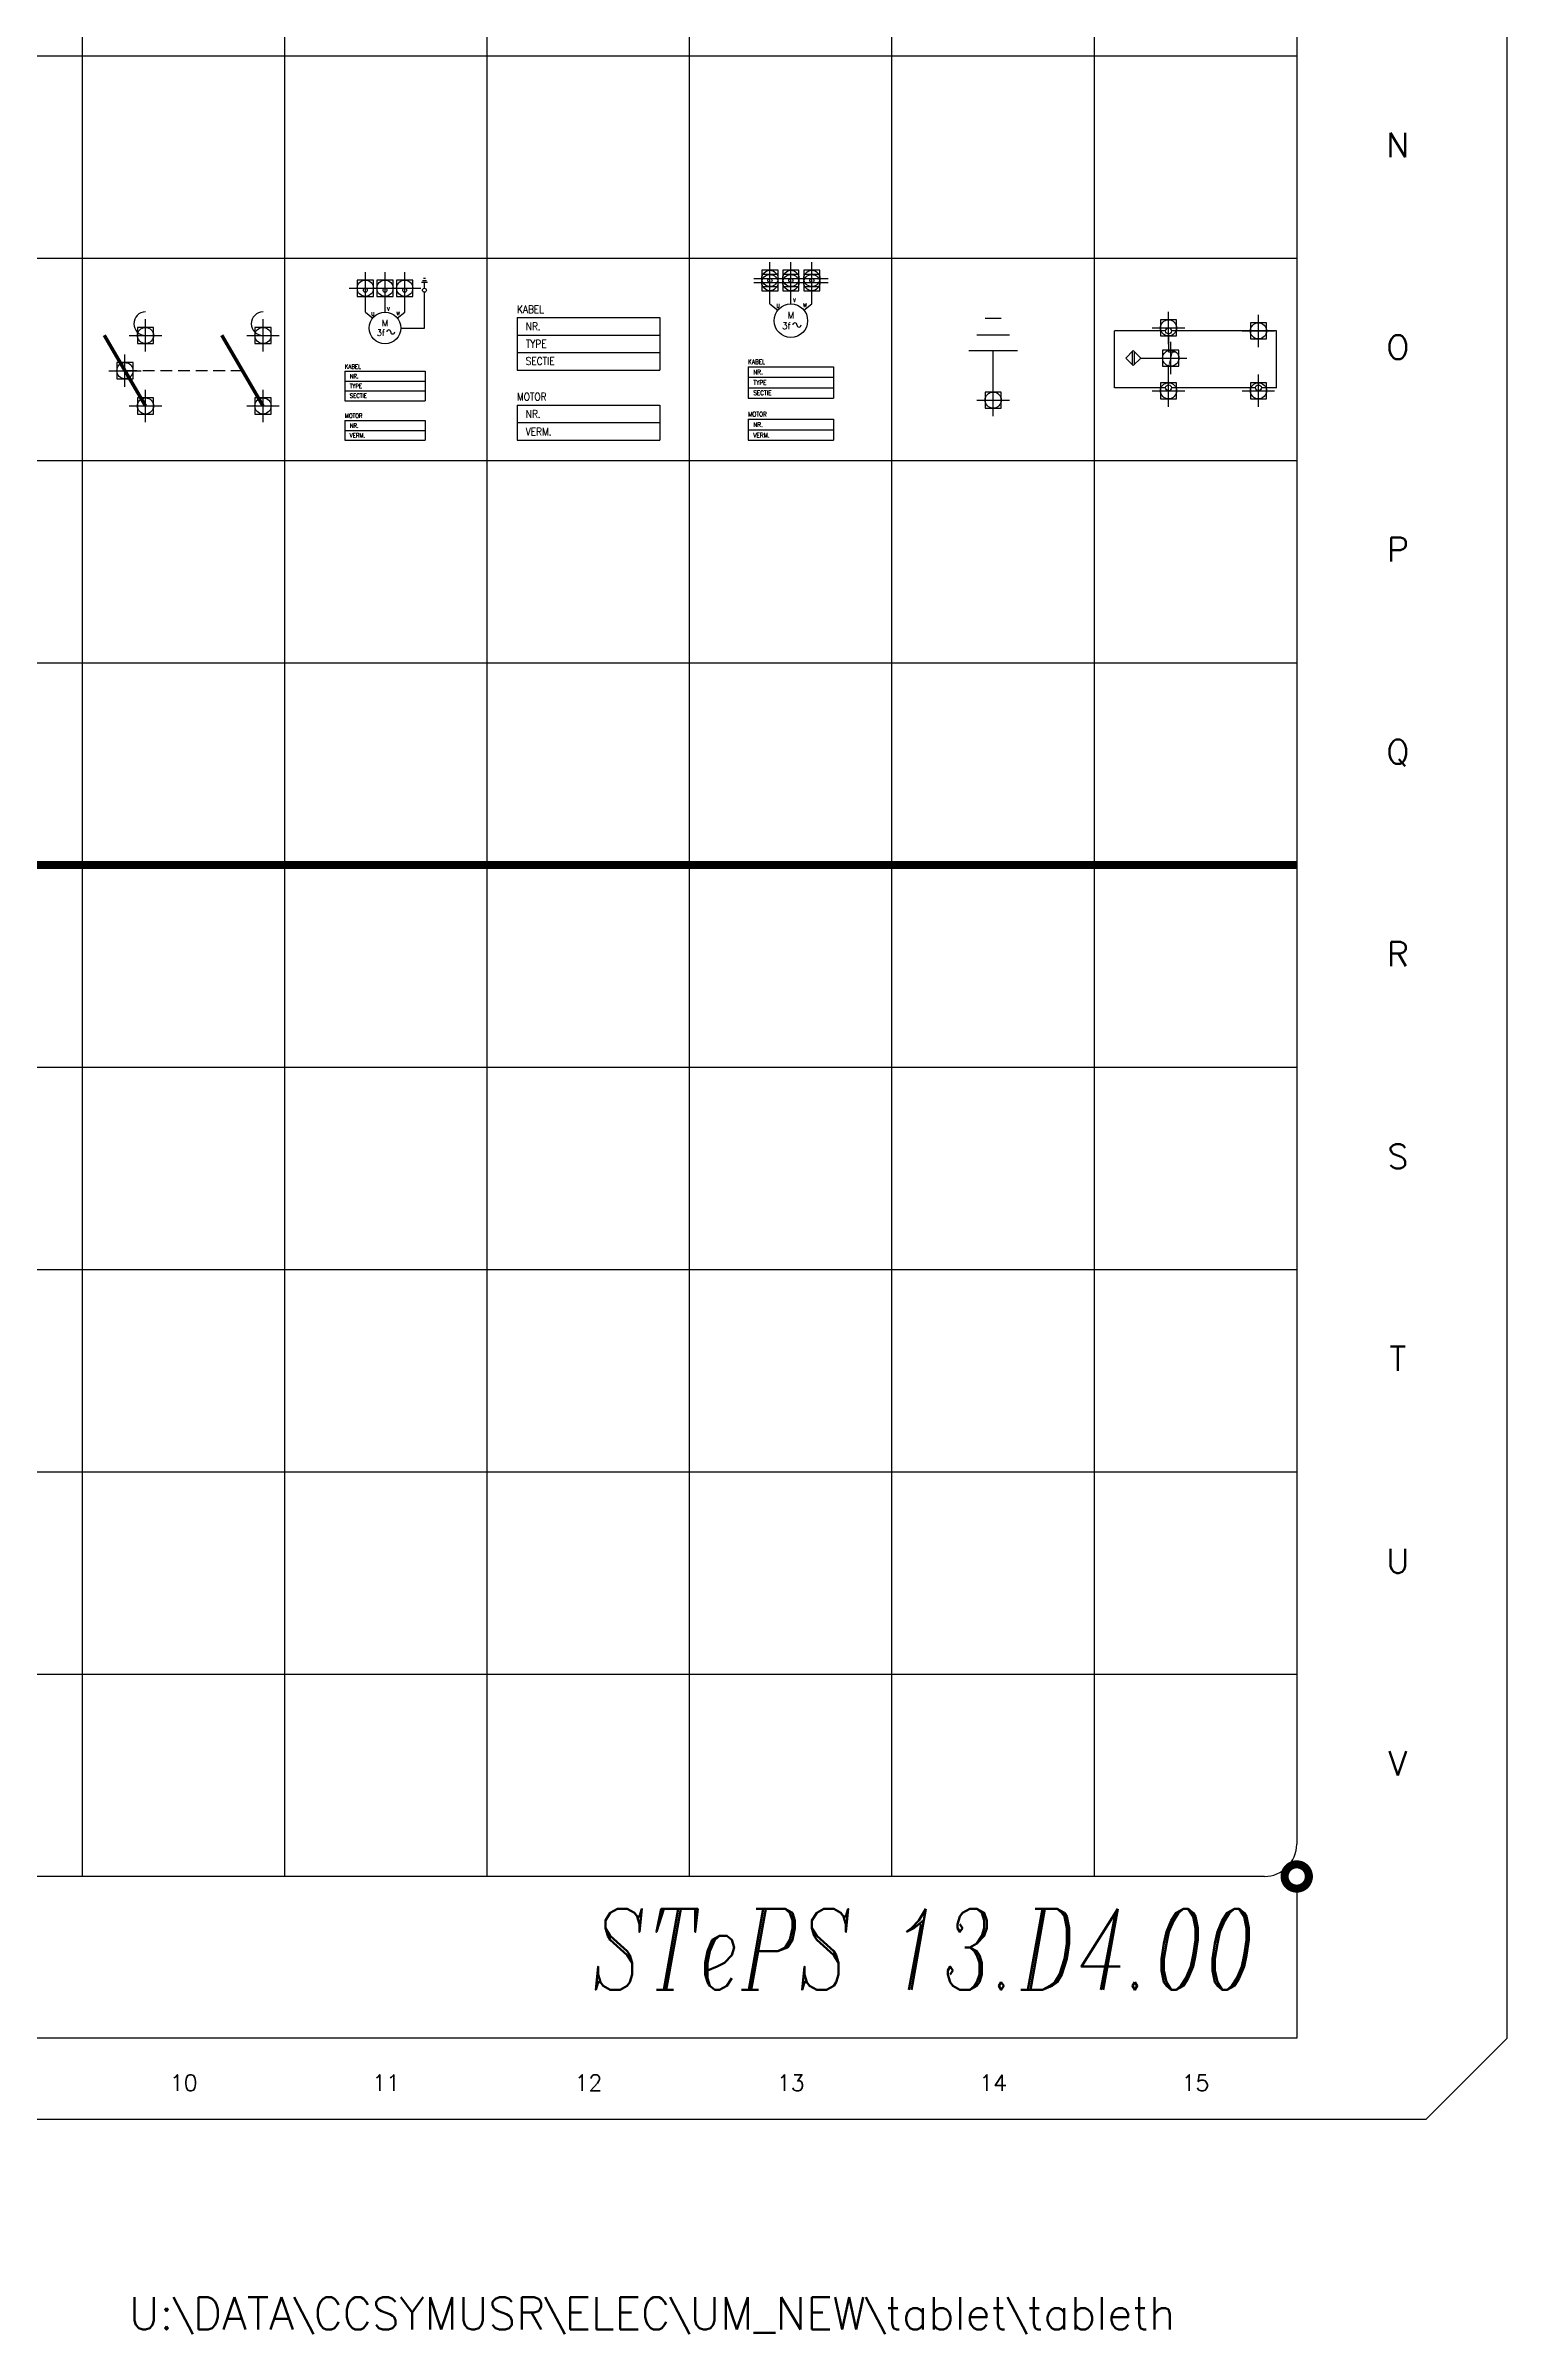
# Model space of a CAD drawing. Extents: x -7 to 200, y -18 to 300.
# Drawn here: x 110.2 to 200.5, y -18.3 to 123.1 of the extents above; entities that cross this region are included whole.
import ezdxf
from ezdxf.enums import TextEntityAlignment as Align

# ---------------------------------------------------------------- set-up
doc = ezdxf.new("R2010")
doc.units = 0
doc.header["$LTSCALE"] = 4
doc.header["$MEASUREMENT"] = 0
doc.header["$PDMODE"] = 98
doc.header["$PDSIZE"] = 1
doc.linetypes.add('DASHED', pattern=[18.75, 12.5, -6.25])
doc.linetypes.add('HIDDEN', pattern=[0.375, 0.25, -0.125])
doc.layers.get('0').update_dxf_attribs({"linetype": 'CONTINUOUS'})
for name, color, linetype in [('1', 7, 'CONTINUOUS'), ('10', 1, 'DASHED'), ('11', 3, 'DASHED'), ('12', 2, 'DASHED'), ('9', 8, 'DASHED'), ('A', 7, 'CONTINUOUS'), ('BORDER', 7, 'CONTINUOUS'), ('C', 7, 'CONTINUOUS'), ('GRID', 9, 'CONTINUOUS'), ('GRID_FIX', 3, 'CONTINUOUS'), ('GROEF', 1, 'CONTINUOUS'), ('ORDER', 6, 'CONTINUOUS'), ('SCHEIDINGEN', 3, 'CONTINUOUS'), ('SYMB', 7, 'CONTINUOUS'), ('TXT', 7, 'CONTINUOUS'), ('ZWART', 7, 'CONTINUOUS')]:
    doc.layers.add(name, color=color, linetype=linetype)
doc.styles.add('DINY', font='SIMPLEX', dxfattribs={"width": 0.95})
doc.styles.add('ITALICC', font='ITALICC.shx', dxfattribs={"width": 0.7, "height": 5})
doc.styles.add('ROMANS', font='ROMANS', dxfattribs={"width": 0.85})
doc.styles.get("Standard").update_dxf_attribs({"font": 'simplex'})

# ---------------------------------------------------------------- blocks, each defined once
blk = doc.blocks.new('1')
blk = doc.blocks.new('CCTINFO')
at = {"layer": 'GRID', "linetype": 'CONTINUOUS', "style": 'ITALICC', "width": 0.7}
blk.add_attdef('CCTLIB', (-93.75, 0), '', height=5, dxfattribs=at)
blk = doc.blocks.new('KONT2')
at = {"layer": '1', "linetype": 'HIDDEN'}
blk.add_line((-1.73, 3), (-11.75, 3), dxfattribs=at)
at = {"layer": '1', "const_width": 0.3}
for points in [[(-10, 0), (-13.51, 6.02)], [(0, 0), (-3.51, 6.02)]]:
    blk.add_lwpolyline(points, dxfattribs=at)
at = {"layer": '1'}
for centre in [(-10, 7), (0, 7)]:
    blk.add_arc(centre, 1, 90, 270, dxfattribs=at)
at = {"layer": 'A', "color": 1}
blk.add_point((-11.75, 3), dxfattribs=at)
at = {"layer": 'C', "color": 1}
blk.add_point((-10, 6), dxfattribs=at)
at = {"layer": 'C', "color": 3}
blk.add_point((0, 6), dxfattribs=at)
at = {"layer": 'C', "color": 2}
blk.add_point((-10, 0), dxfattribs=at)
at = {"layer": 'C', "color": 4}
blk.add_point((0, 0), dxfattribs=at)
at = {"flags": 1}
blk.add_attdef('SYMBTYPE', (0, 0), '', height=0.2, dxfattribs=at)
at = {"layer": '10', "style": 'DINY', "width": 0.95}
for tag, p in [('T4', (-12, 7)), ('T1', (-2, 7)), ('T3', (-12, -3)), ('T2', (-2, -3))]:
    blk.add_attdef(tag, text='', height=2.2, dxfattribs=at).set_placement(p, align=Align.RIGHT)
at = {"layer": '11', "style": 'ROMANS', "width": 0.85}
blk.add_attdef('LOCCODE', (3.66, 6.75), '', height=3.2, dxfattribs=at)
at = {"layer": '12', "style": 'DINY', "width": 0.95}
blk.add_attdef('MATCODE', (3, 1.5), '', height=3.2, dxfattribs=at)
blk = doc.blocks.new('MOTORFR')
at = {"layer": '1'}
for p, q in [((31.5, 4), (28.5, 4)), ((29, 5), (31, 5)), ((30.5, 6), (29.5, 6)), ((30, 1), (30, 4)), ((0, -11.2), (0, -1)), ((0, -11.2), (3.8, -14.2)), ((10, -11.2), (10, -1)), ((16.2, -14.2), (20, -11.2)), ((20, -11.2), (20, -1)), ((30, -19.2), (30, -1)), ((18, -19.2), (30, -19.2)), ((-10.4, -41.2), (30.4, -41.2)), ((-10.4, -41.2), (-10.4, -56.2)), ((-10.4, -46.2), (30.4, -46.2)), ((30.4, -41.2), (30.4, -56.2)), ((-10.4, -51.2), (30.4, -51.2)), ((-10.4, -56.2), (30.4, -56.2)), ((-10.4, -66.2), (30.4, -66.2)), ((-10.4, -66.2), (-10.4, -76.2)), ((30.4, -66.2), (30.4, -76.2)), ((-10.4, -71.2), (30.4, -71.2)), ((-10.4, -76.2), (30.4, -76.2))]:
    blk.add_line(p, q, dxfattribs=at)
for centre, radius in [((0, 0), 1), ((10, 0), 1), ((20, 0), 1), ((30, 0), 1), ((10, -19.2), 8)]:
    blk.add_circle(centre, radius, dxfattribs=at)
for centre, start, end in [((11.9, -21.2), 0, 180), ((13.9, -21.2), 180, 0)]:
    blk.add_arc(centre, 1, start, end, dxfattribs=at)
at = {"layer": 'C', "color": 1}
blk.add_point((0, 1), dxfattribs=at)
at = {"layer": 'C', "color": 2}
blk.add_point((10, 1), dxfattribs=at)
at = {"layer": 'C', "color": 3}
blk.add_point((20, 1), dxfattribs=at)
at = {"flags": 1}
blk.add_attdef('SYMBTYPE', (0, 0), '', height=0.2, dxfattribs=at)
at = {"layer": '1', "width": 0.85}
for s, p in [('U', (3.1, -13)), ('V', (11.1, -10.4)), ('W', (15.9, -12.7))]:
    blk.add_text(s, height=1.8, dxfattribs=at).set_placement(p)
at = {"layer": '1'}
for s, height, style, width, p in [('3f', 3.2, 'DINY', 0.95, (5.8, -23.2)), ('KABEL', 2.2, 'ROMANS', 0.85, (-10.4, -39.9)), ('NR.', 2.2, 'ROMANS', 0.85, (-7.9, -44.8)), ('TYPE', 2.2, 'ROMANS', 0.85, (-7.9, -49.8)), ('SECTIE', 2.2, 'ROMANS', 0.85, (-7.9, -54.7)), ('MOTOR', 2.2, 'ROMANS', 0.85, (-10.4, -64.9)), ('NR.', 2.2, 'ROMANS', 0.85, (-7.9, -69.9)), ('VERM.', 2.2, 'ROMANS', 0.85, (-7.9, -74.9))]:
    blk.add_text(s, height=height, dxfattribs=dict(at, style=style, width=width)).set_placement(p)
at = {"layer": '1', "style": 'DINY', "width": 0.95}
blk.add_text('M', height=3.2, dxfattribs=at).set_placement((10, -18.2), align=Align.CENTER)
at = {"layer": '1', "width": 0.85}
for tag, p in [('KABELNR', (17.9, -44.9)), ('SECTIE', (17.9, -54.9)), ('TYPE', (17.9, -49.9)), ('VERBR_NR', (17.9, -69.9)), ('VERMOGEN', (17.9, -74.9))]:
    blk.add_attdef(tag, text='', height=2.2, dxfattribs=at).set_placement(p, align=Align.CENTER)
at = {"layer": '10', "width": 0.85}
for tag, p in [('T1', (1.5, 1.1)), ('T2', (11.5, 1.1)), ('T3', (21.5, 1.1)), ('T4', (31.5, 1.1))]:
    blk.add_attdef(tag, p, '', height=2.2, dxfattribs=at)
at = {"layer": '12', "width": 0.85}
blk.add_attdef('MATCODE', text='', height=2.2, dxfattribs=at).set_placement((-1.8, 1), align=Align.RIGHT)
blk = doc.blocks.new('MOTORGEG')
at = {"layer": '1'}
for p, q in [((-20.39, -11.2), (20.39, -11.2)), ((-20.39, -11.2), (-20.39, -26.2)), ((20.39, -11.2), (20.39, -26.2)), ((-20.39, -16.2), (20.39, -16.2)), ((-20.39, -21.2), (20.39, -21.2)), ((-20.39, -26.2), (20.39, -26.2)), ((-20.39, -36.2), (20.39, -36.2)), ((-20.39, -36.2), (-20.39, -46.2)), ((20.39, -36.2), (20.39, -46.2)), ((-20.39, -41.2), (20.39, -41.2)), ((-20.39, -46.2), (20.39, -46.2))]:
    blk.add_line(p, q, dxfattribs=at)
at = {"flags": 1}
blk.add_attdef('SYMBTYPE', (0, 0), '', height=0.2, dxfattribs=at)
at = {"layer": '1', "style": 'ROMANS', "width": 0.85}
for s, p in [('KABEL', (-20.4, -9.93)), ('NR.', (-17.89, -14.8)), ('TYPE', (-17.89, -19.79)), ('SECTIE', (-17.89, -24.73)), ('MOTOR', (-20.4, -34.93)), ('NR.', (-17.89, -39.86)), ('VERM.', (-17.89, -44.87))]:
    blk.add_text(s, height=2.2, dxfattribs=at).set_placement(p)
at = {"layer": '1', "width": 0.85}
for tag, p in [('KABELNR', (7.89, -14.89)), ('TYPE', (7.89, -19.89)), ('SECTIE', (7.89, -24.89)), ('VERBR_NR', (7.89, -39.89)), ('VERMOGEN', (7.89, -44.89))]:
    blk.add_attdef(tag, text='', height=2.2, dxfattribs=at).set_placement(p, align=Align.CENTER)
blk = doc.blocks.new('MOTORPE')
at = {"layer": '1'}
for p, q in [((0, -11.2), (0, -1)), ((10, -11.2), (10, -1)), ((20, -11.2), (20, -1)), ((0, -11.2), (3.8, -14.2)), ((16.2, -14.2), (20, -11.2)), ((-10.4, -41.2), (30.4, -41.2)), ((-10.4, -41.2), (-10.4, -56.2)), ((30.4, -41.2), (30.4, -56.2)), ((-10.4, -46.2), (30.4, -46.2)), ((-10.4, -51.2), (30.4, -51.2)), ((-10.4, -56.2), (30.4, -56.2)), ((-10.4, -66.2), (30.4, -66.2)), ((-10.4, -66.2), (-10.4, -76.2)), ((-10.4, -71.2), (30.4, -71.2)), ((-10.4, -76.2), (30.4, -76.2)), ((30.4, -66.2), (30.4, -76.2))]:
    blk.add_line(p, q, dxfattribs=at)
for centre, radius in [((0, 0), 1), ((10, 0), 1), ((20, 0), 1), ((10, -19.2), 8)]:
    blk.add_circle(centre, radius, dxfattribs=at)
for centre, start, end in [((11.9, -21.2), 0, 180), ((13.9, -21.2), 180, 0)]:
    blk.add_arc(centre, 1, start, end, dxfattribs=at)
at = {"layer": 'C', "color": 1}
blk.add_point((0, 1), dxfattribs=at)
at = {"layer": 'C', "color": 3}
blk.add_point((10, 1), dxfattribs=at)
at = {"layer": 'C', "color": 5}
blk.add_point((20, 1), dxfattribs=at)
at = {"layer": 'C', "color": 2}
blk.add_point((0, -1), dxfattribs=at)
at = {"layer": 'C', "color": 4}
blk.add_point((10, -1), dxfattribs=at)
at = {"layer": 'C', "color": 6}
blk.add_point((20, -1), dxfattribs=at)
at = {"flags": 1}
blk.add_attdef('SYMBTYPE', (0, 0), '', height=0.2, dxfattribs=at)
at = {"layer": '1', "width": 0.85}
for s, p in [('V', (11.1, -10.4)), ('W', (15.9, -12.7)), ('U', (3.1, -13))]:
    blk.add_text(s, height=1.8, dxfattribs=at).set_placement(p)
at = {"layer": '1'}
for s, height, style, width, p in [('3f', 3.2, 'DINY', 0.95, (5.8, -23.2)), ('KABEL', 2.2, 'ROMANS', 0.85, (-10.4, -39.9)), ('NR.', 2.2, 'ROMANS', 0.85, (-7.9, -44.8)), ('TYPE', 2.2, 'ROMANS', 0.85, (-7.9, -49.8)), ('SECTIE', 2.2, 'ROMANS', 0.85, (-7.9, -54.7)), ('MOTOR', 2.2, 'ROMANS', 0.85, (-10.4, -64.9)), ('VERM.', 2.2, 'ROMANS', 0.85, (-7.9, -74.9)), ('NR.', 2.2, 'ROMANS', 0.85, (-7.9, -69.9))]:
    blk.add_text(s, height=height, dxfattribs=dict(at, style=style, width=width)).set_placement(p)
at = {"layer": '1', "style": 'DINY', "width": 0.95}
blk.add_text('M', height=3.2, dxfattribs=at).set_placement((10, -18.2), align=Align.CENTER)
at = {"layer": '1', "width": 0.85}
for tag, p in [('KABELNR', (17.9, -44.9)), ('SECTIE', (17.9, -54.9)), ('TYPE', (17.9, -49.9)), ('VERMOGEN', (17.9, -74.9)), ('VERBR_NR', (17.9, -69.9))]:
    blk.add_attdef(tag, text='', height=2.2, dxfattribs=at).set_placement(p, align=Align.CENTER)
at = {"layer": '10', "width": 0.85}
for tag, p in [('T1', (1.5, 1.1)), ('T2', (11.5, 1.1)), ('T3', (21.5, 1.1))]:
    blk.add_attdef(tag, p, '', height=2.2, dxfattribs=at)
at = {"layer": '12', "width": 0.85}
blk.add_attdef('MATCODE', text='', height=2.2, dxfattribs=at).set_placement((-1.8, 1), align=Align.RIGHT)
blk = doc.blocks.new('PE')
at = {"layer": '1'}
for p, q in [((0.5, 5.04), (-0.5, 5.04)), ((1.5, 3.04), (-1.5, 3.04)), ((-1, 4.04), (1, 4.04)), ((0, 0.04), (0, 3.04))]:
    blk.add_line(p, q, dxfattribs=at)
at = {"layer": 'C', "color": 1}
blk.add_point((0, 0), dxfattribs=at)
at = {"flags": 1}
blk.add_attdef('SYMBTYPE', (0, 0), '', height=0.2, dxfattribs=at)
blk = doc.blocks.new('TOERTAL')
at = {"linetype": 'DASHED'}
for p, q in [((-18, 0), (-18, 19)), ((-1, 19), (-18, 19)), ((36, 19), (1, 19)), ((36, 0), (36, 19)), ((-1, 0), (-18, 0)), ((29, 0), (1, 0)), ((36, 0), (31, 0))]:
    blk.add_line(p, q, dxfattribs=at)
at = {"layer": '1'}
for p, q in [((0, 18), (0, 12)), ((-11.76, 12.4), (-14.26, 9.9)), ((-14.26, 9.9), (-11.76, 7.4)), ((-12.11, 12.06), (-12.11, 7.75)), ((-9.26, 9.9), (-11.76, 12.4)), ((-11.76, 7.4), (-9.26, 9.9)), ((-11.44, 12.06), (-11.44, 7.72)), ((0, 12), (2, 12)), ((0, 1), (0, 7))]:
    blk.add_line(p, q, dxfattribs=at)
at = {"layer": '1', "const_width": 0.3}
blk.add_lwpolyline([(0, 7), (1.47, 12.8)], dxfattribs=at)
at = {"layer": '1'}
for centre in [(0, 19), (0, 0), (30, 0)]:
    blk.add_circle(centre, 1, dxfattribs=at)
at = {"layer": '9'}
blk.add_line((-9.26, 9.9), (0.74, 9.9), dxfattribs=at)
at = {"layer": 'A', "color": 1, "linetype": 'CONTINUOUS'}
blk.add_point((0.74, 9.9), dxfattribs=at)
at = {"layer": 'C', "color": 1}
blk.add_point((0, 20), dxfattribs=at)
at = {"layer": 'C', "color": 4}
blk.add_point((30, 19), dxfattribs=at)
at = {"layer": 'C', "color": 2}
blk.add_point((0, -1), dxfattribs=at)
at = {"layer": 'C', "color": 3}
blk.add_point((30, -1), dxfattribs=at)
at = {"flags": 1}
blk.add_attdef('SYMBTYPE', (0, 0), '', height=0.2, dxfattribs=at)
at = {"layer": '10', "style": 'DINY', "width": 0.95}
for tag, p in [('T2', (2, 15.39)), ('T3', (2, 1.39)), ('T1', (32, 1.39))]:
    blk.add_attdef(tag, p, '', height=2.2, dxfattribs=at)
at = {"layer": '11', "style": 'ROMANS', "width": 0.85}
blk.add_attdef('LOCCODE', (39.24, 12.29), '', height=3.2, dxfattribs=at)
at = {"layer": '12', "style": 'DINY', "width": 0.95}
blk.add_attdef('MATCODE', (39, 8), '', height=3.2, dxfattribs=at)
at = {"layer": 'ORDER', "width": 0.85}
blk.add_attdef('ORDER', (39.18, 16.95), '', height=1, dxfattribs=at)
blk = doc.blocks.new('DWGFILE', base_point=(180, -18))

msp = doc.modelspace()

# ---------------------------------------------------------------- linework, layer by layer
at = {"layer": 'BORDER'}
for p, q in [((187.5, 9.25), (187.5, 0)), ((187.5, 0), (0, 0))]:
    msp.add_line(p, q, dxfattribs=at)
at = {"layer": 'GRID', "linetype": 'CONTINUOUS'}
for p, q in [((112.5, 72.5), (112.5, 285)), ((125, 72.5), (125, 285)), ((137.5, 72.5), (137.5, 285)), ((150, 72.5), (150, 285)), ((162.5, 72.5), (162.5, 285)), ((175, 72.5), (175, 285)), ((0, 122.5), (187.5, 122.5)), ((0, 110), (187.5, 110)), ((0, 97.5), (187.5, 97.5)), ((0, 85), (187.5, 85))]:
    msp.add_line(p, q, dxfattribs=at)
at = {"layer": 'GRID_FIX', "linetype": 'CONTINUOUS'}
for p, q in [((112.5, 10), (112.5, 72.5)), ((125, 10), (125, 72.5)), ((137.5, 10), (137.5, 72.5)), ((150, 10), (150, 72.5)), ((162.5, 10), (162.5, 72.5)), ((175, 10), (175, 72.5)), ((0, 60), (187.5, 60)), ((0, 47.5), (187.5, 47.5)), ((0, 35), (187.5, 35)), ((0, 22.5), (187.5, 22.5))]:
    msp.add_line(p, q, dxfattribs=at)
at = {"layer": 'GROEF'}
for p, q in [((200.5, 0), (200.5, 300)), ((-7, -5), (195.5, -5))]:
    msp.add_line(p, q, dxfattribs=at)
at = {"layer": 'GROEF', "linetype": 'CONTINUOUS'}
for p, q in [((200.5, 0), (200.5, 285)), ((195.5, -5), (200.5, 0)), ((0, -5), (195.5, -5))]:
    msp.add_line(p, q, dxfattribs=at)
at = {"layer": 'SCHEIDINGEN', "color": 9}
for p, q in [((187.5, 283), (187.5, 12)), ((185.5, 10), (2, 10))]:
    msp.add_line(p, q, dxfattribs=at)
at = {"layer": 'SCHEIDINGEN', "const_width": 0.5}
msp.add_lwpolyline([(187.5, 72.5), (0, 72.5)], dxfattribs=at)
at = {"layer": 'SCHEIDINGEN', "color": 9}
msp.add_arc((185.5, 12), 2, 270, 0, dxfattribs=at)
at = {"layer": 'ZWART', "linetype": 'CONTINUOUS', "const_width": 0.5}
msp.add_lwpolyline([(186.75, 10, 1), (188.25, 10, 1)], format="xyb", close=True, dxfattribs=at)

# ---------------------------------------------------------------- block references
at = {"layer": 'GRID', "linetype": 'CONTINUOUS'}
ref = msp.add_blockref('1', (193.75, 116.25), dxfattribs=at)
ref.add_attrib('NUMMER', 'N', dxfattribs={"linetype": 'CONTINUOUS', "height": 1.5}).set_placement((193.75, 116.25), align=Align.CENTER)
ref = msp.add_blockref('1', (193.75, 103.75), dxfattribs=at)
ref.add_attrib('NUMMER', 'O', dxfattribs={"linetype": 'CONTINUOUS', "height": 1.5}).set_placement((193.75, 103.75), align=Align.CENTER)
ref = msp.add_blockref('1', (193.75, 91.25), dxfattribs=at)
ref.add_attrib('NUMMER', 'P', dxfattribs={"linetype": 'CONTINUOUS', "height": 1.5}).set_placement((193.75, 91.25), align=Align.CENTER)
ref = msp.add_blockref('1', (193.75, 78.75), dxfattribs=at)
ref.add_attrib('NUMMER', 'Q', dxfattribs={"linetype": 'CONTINUOUS', "height": 1.5}).set_placement((193.75, 78.75), align=Align.CENTER)
ref = msp.add_blockref('1', (193.75, 66.25), dxfattribs=at)
ref.add_attrib('NUMMER', 'R', dxfattribs={"linetype": 'CONTINUOUS', "height": 1.5}).set_placement((193.75, 66.25), align=Align.CENTER)
ref = msp.add_blockref('1', (193.75, 53.75), dxfattribs=at)
ref.add_attrib('NUMMER', 'S', dxfattribs={"linetype": 'CONTINUOUS', "height": 1.5}).set_placement((193.75, 53.75), align=Align.CENTER)
ref = msp.add_blockref('1', (193.75, 41.25), dxfattribs=at)
ref.add_attrib('NUMMER', 'T', dxfattribs={"linetype": 'CONTINUOUS', "height": 1.5}).set_placement((193.75, 41.25), align=Align.CENTER)
ref = msp.add_blockref('1', (193.75, 28.75), dxfattribs=at)
ref.add_attrib('NUMMER', 'U', dxfattribs={"linetype": 'CONTINUOUS', "height": 1.5}).set_placement((193.75, 28.75), align=Align.CENTER)
ref = msp.add_blockref('1', (193.75, 16.25), dxfattribs=at)
ref.add_attrib('NUMMER', 'V', dxfattribs={"linetype": 'CONTINUOUS', "height": 1.5}).set_placement((193.75, 16.25), align=Align.CENTER)
ref = msp.add_blockref('CCTINFO', (97.75, 3), dxfattribs=at)
ref.add_attrib('CCTLIB', 'Union Miniere Hoboken', (4, 3), dxfattribs={"linetype": 'CONTINUOUS', "height": 5, "style": 'ITALICC', "width": 0.7})
ref.add_attrib('CCTAPPLI', 'STePS 13.D4.00', dxfattribs={"linetype": 'CONTINUOUS', "height": 5, "style": 'ITALICC', "width": 0.7}).set_placement((185, 3), align=Align.RIGHT)
ref = msp.add_blockref('1', (118.75, -3.25), dxfattribs=at)
ref.add_attrib('NUMMER', '10', dxfattribs={"linetype": 'CONTINUOUS', "height": 1}).set_placement((118.75, -3.25), align=Align.CENTER)
ref = msp.add_blockref('1', (131.25, -3.25), dxfattribs=at)
ref.add_attrib('NUMMER', '11', dxfattribs={"linetype": 'CONTINUOUS', "height": 1}).set_placement((131.25, -3.25), align=Align.CENTER)
ref = msp.add_blockref('1', (143.75, -3.25), dxfattribs=at)
ref.add_attrib('NUMMER', '12', dxfattribs={"linetype": 'CONTINUOUS', "height": 1}).set_placement((143.75, -3.25), align=Align.CENTER)
ref = msp.add_blockref('1', (156.25, -3.25), dxfattribs=at)
ref.add_attrib('NUMMER', '13', dxfattribs={"linetype": 'CONTINUOUS', "height": 1}).set_placement((156.25, -3.25), align=Align.CENTER)
ref = msp.add_blockref('1', (168.75, -3.25), dxfattribs=at)
ref.add_attrib('NUMMER', '14', dxfattribs={"linetype": 'CONTINUOUS', "height": 1}).set_placement((168.75, -3.25), align=Align.CENTER)
ref = msp.add_blockref('1', (181.25, -3.25), dxfattribs=at)
ref.add_attrib('NUMMER', '15', dxfattribs={"linetype": 'CONTINUOUS', "height": 1}).set_placement((181.25, -3.25), align=Align.CENTER)
at = {"layer": 'SYMB', "linetype": 'CONTINUOUS'}
for name, p, xscale, yscale, zscale in [('MOTORFR', (129.97, 108.02), 0.121615202309639, 0.121615202309639, 0.121615202309639), ('MOTORPE', (154.96, 108.62), 0.129497313151798, 0.129497313151798, 0.129497313151798), ('KONT2', (123.65, 100.87), 0.725800792899998, 0.725800792899998, 0.725800792899998), ('MOTORGEG', (143.75, 108.75), 0.216261881110379, 0.216261881110379, 0.216261881110379), ('TOERTAL', (179.58, 101.99), 0.18512327659141, 0.18512327659141, 0.18512327659141)]:
    msp.add_blockref(name, p, dxfattribs=dict(at, xscale=xscale, yscale=yscale, zscale=zscale))
msp.add_blockref('PE', (168.75, 101.23), dxfattribs=at)
at = {"layer": 'TXT', "linetype": 'CONTINUOUS'}
ref = msp.add_blockref('DWGFILE', (180, -18), dxfattribs=at)
ref.add_attrib('DWGFILE', 'U:\\DATA\\CCSYMUSR\\ELEC\\UM_NEW\\tablet\\tableth', dxfattribs={"linetype": 'CONTINUOUS', "height": 2}).set_placement((180, -18), align=Align.RIGHT)

doc.saveas('drawing.dxf')
